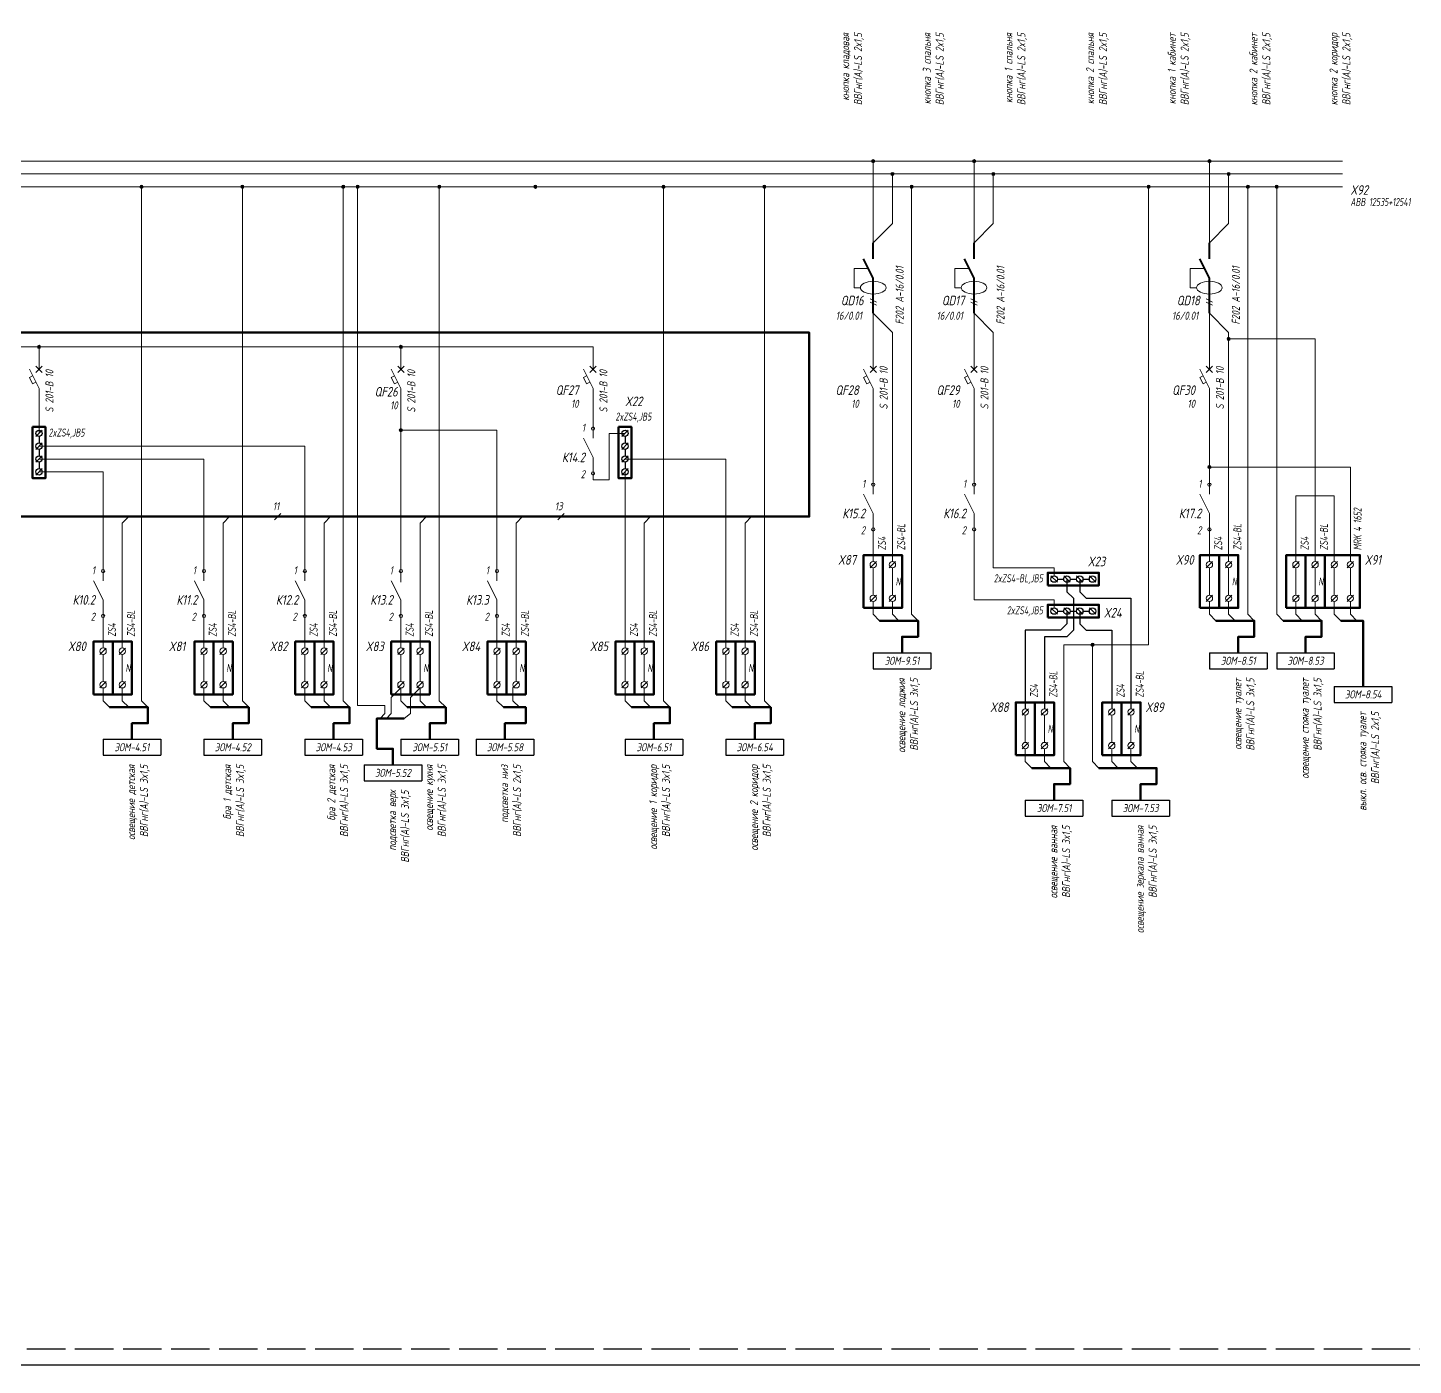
# Model space of a CAD drawing. Header units: millimetres. Extents: x 1708 to 7974, y -337 to 1827.
# Drawn here: x 4008 to 4440.7, y 663 to 1080.7 of the extents above; entities that cross this region are included whole.
import ezdxf
from ezdxf.enums import TextEntityAlignment as Align

# ---------------------------------------------------------------- set-up
doc = ezdxf.new("R2010")
doc.units = ezdxf.units.MM
doc.linetypes.add('ACAD_ISO02W100', pattern=[15, 12, -3])
doc.layers.add('noprint', color=2, linetype='Continuous', plot=False)
doc.styles.add('ГОСТ-ISOCPEUR', font='isocpeui.ttf', dxfattribs={"width": 0.8})

# ---------------------------------------------------------------- blocks, each defined once
blk = doc.blocks.new('*T33')
at = {"color": 0, "lineweight": -2}
for p, q in [((0, 0), (18, 0)), ((0, 0), (0, -5)), ((18, 0), (18, -5)), ((0, -5), (18, -5))]:
    blk.add_line(p, q, dxfattribs=at)
at = {"color": 0, "insert": (9, -2.5), "char_height": 2.5, "width": 17, "attachment_point": 5, "style": 'ГОСТ-ISOCPEUR'}
blk.add_mtext('{ЭОМ-4.51}', dxfattribs=at)
blk = doc.blocks.new('*T34')
at = {"color": 0, "lineweight": -2}
for p, q in [((0, 0), (18, 0)), ((0, 0), (0, -5)), ((18, 0), (18, -5)), ((0, -5), (18, -5))]:
    blk.add_line(p, q, dxfattribs=at)
at = {"color": 0, "insert": (9, -2.5), "char_height": 2.5, "width": 17, "attachment_point": 5, "style": 'ГОСТ-ISOCPEUR'}
blk.add_mtext('{ЭОМ-4.52}', dxfattribs=at)
blk = doc.blocks.new('*T35')
at = {"color": 0, "lineweight": -2}
for p, q in [((0, 0), (18, 0)), ((0, 0), (0, -5)), ((18, 0), (18, -5)), ((0, -5), (18, -5))]:
    blk.add_line(p, q, dxfattribs=at)
at = {"color": 0, "insert": (9, -2.5), "char_height": 2.5, "width": 17, "attachment_point": 5, "style": 'ГОСТ-ISOCPEUR'}
blk.add_mtext('{ЭОМ-4.53}', dxfattribs=at)
blk = doc.blocks.new('*T39')
at = {"color": 0, "lineweight": -2}
for p, q in [((0, 0), (18, 0)), ((0, 0), (0, -5)), ((18, 0), (18, -5)), ((0, -5), (18, -5))]:
    blk.add_line(p, q, dxfattribs=at)
at = {"color": 0, "insert": (9, -2.5), "char_height": 2.5, "width": 17, "attachment_point": 5, "style": 'ГОСТ-ISOCPEUR'}
blk.add_mtext('{ЭОМ-5.51}', dxfattribs=at)
blk = doc.blocks.new('*T40')
at = {"color": 0, "linetype": 'ByBlock', "lineweight": -2, "transparency": 16777216}
for p, q in [((0, 0), (18, 0)), ((0, 0), (0, -5)), ((18, 0), (18, -5)), ((0, -5), (18, -5))]:
    blk.add_line(p, q, dxfattribs=at)
at = {"color": 0, "transparency": 16777216, "insert": (9, -2.5), "char_height": 2.5, "width": 17, "attachment_point": 5, "style": 'ГОСТ-ISOCPEUR'}
blk.add_mtext('{ЭОМ-5.52}', dxfattribs=at)
blk = doc.blocks.new('*T41')
at = {"color": 0, "lineweight": -2}
for p, q in [((0, 0), (18, 0)), ((0, 0), (0, -5)), ((18, 0), (18, -5)), ((0, -5), (18, -5))]:
    blk.add_line(p, q, dxfattribs=at)
at = {"color": 0, "insert": (9, -2.5), "char_height": 2.5, "width": 17, "attachment_point": 5, "style": 'ГОСТ-ISOCPEUR'}
blk.add_mtext('{ЭОМ-6.51}', dxfattribs=at)
blk = doc.blocks.new('*T42')
at = {"color": 0, "lineweight": -2}
for p, q in [((0, 0), (18, 0)), ((0, 0), (0, -5)), ((18, 0), (18, -5)), ((0, -5), (18, -5))]:
    blk.add_line(p, q, dxfattribs=at)
at = {"color": 0, "insert": (9, -2.5), "char_height": 2.5, "width": 17, "attachment_point": 5, "style": 'ГОСТ-ISOCPEUR'}
blk.add_mtext('{ЭОМ-6.54}', dxfattribs=at)
blk = doc.blocks.new('*T53')
at = {"color": 0, "lineweight": -2}
for p, q in [((0, 0), (18, 0)), ((0, 0), (0, -5)), ((18, 0), (18, -5)), ((0, -5), (18, -5))]:
    blk.add_line(p, q, dxfattribs=at)
at = {"color": 0, "insert": (9, -2.5), "char_height": 2.5, "width": 17, "attachment_point": 5, "style": 'ГОСТ-ISOCPEUR'}
blk.add_mtext('{ЭОМ-7.51}', dxfattribs=at)
blk = doc.blocks.new('*T54')
at = {"color": 0, "linetype": 'ByBlock', "lineweight": -2, "transparency": 16777216}
for p, q in [((0, 0), (18, 0)), ((0, 0), (0, -5)), ((18, 0), (18, -5)), ((0, -5), (18, -5))]:
    blk.add_line(p, q, dxfattribs=at)
at = {"color": 0, "transparency": 16777216, "insert": (9, -2.5), "char_height": 2.5, "width": 17, "attachment_point": 5, "style": 'ГОСТ-ISOCPEUR'}
blk.add_mtext('ЭОМ-7.53', dxfattribs=at)
blk = doc.blocks.new('*T55')
at = {"color": 0, "lineweight": -2}
for p, q in [((0, 0), (18, 0)), ((0, 0), (0, -5)), ((18, 0), (18, -5)), ((0, -5), (18, -5))]:
    blk.add_line(p, q, dxfattribs=at)
at = {"color": 0, "insert": (9, -2.5), "char_height": 2.5, "width": 17, "attachment_point": 5, "style": 'ГОСТ-ISOCPEUR'}
blk.add_mtext('{ЭОМ-8.54}', dxfattribs=at)
blk = doc.blocks.new('*T56')
at = {"color": 0, "lineweight": -2}
for p, q in [((0, 0), (18, 0)), ((0, 0), (0, -5)), ((18, 0), (18, -5)), ((0, -5), (18, -5))]:
    blk.add_line(p, q, dxfattribs=at)
at = {"color": 0, "insert": (9, -2.5), "char_height": 2.5, "width": 17, "attachment_point": 5, "style": 'ГОСТ-ISOCPEUR'}
blk.add_mtext('{ЭОМ-9.51}', dxfattribs=at)
blk = doc.blocks.new('клемма проходная 2хур.')
at = {"color": 0, "lineweight": 13}
for p, q in [((2, 12.5), (3.98, 14.48)), ((7, 12.5), (8.98, 14.48)), ((3, 12.5), (3, 4)), ((8, 12.5), (8, 4)), ((2, 2), (3.98, 3.98)), ((7, 2), (8.98, 3.98))]:
    blk.add_line(p, q, dxfattribs=at)
at = {"color": 0, "lineweight": 70}
blk.add_lwpolyline([(0, 0), (0, 16.5), (11, 16.5), (11, 0)], close=True, dxfattribs=at)
at = {"color": 0, "lineweight": 13}
for centre in [(3, 13.5), (8, 13.5), (3, 3), (8, 3)]:
    blk.add_circle(centre, 1, dxfattribs=at)
blk = doc.blocks.new('*T62')
at = {"color": 0, "lineweight": -2}
for p, q in [((0, 0), (18, 0)), ((0, 0), (0, -5)), ((18, 0), (18, -5)), ((0, -5), (18, -5))]:
    blk.add_line(p, q, dxfattribs=at)
at = {"color": 0, "insert": (9, -2.5), "char_height": 2.5, "width": 17, "attachment_point": 5, "style": 'ГОСТ-ISOCPEUR'}
blk.add_mtext('{ЭОМ-8.51}', dxfattribs=at)
blk = doc.blocks.new('*T63')
at = {"color": 0, "lineweight": -2}
for p, q in [((0, 0), (18, 0)), ((0, 0), (0, -5)), ((18, 0), (18, -5)), ((0, -5), (18, -5))]:
    blk.add_line(p, q, dxfattribs=at)
at = {"color": 0, "insert": (9, -2.5), "char_height": 2.5, "width": 17, "attachment_point": 5, "style": 'ГОСТ-ISOCPEUR'}
blk.add_mtext('{ЭОМ-8.53}', dxfattribs=at)
blk = doc.blocks.new('клемма проходная')
at = {"color": 0, "lineweight": 13}
for p, q in [((2, 12.5), (3.98, 14.48)), ((3, 12.5), (3, 4)), ((2, 2), (3.98, 3.98))]:
    blk.add_line(p, q, dxfattribs=at)
at = {"color": 0, "lineweight": 70}
blk.add_lwpolyline([(0, 0), (0, 16.5), (6, 16.5), (6, 0)], close=True, dxfattribs=at)
at = {"color": 0, "lineweight": 13}
for centre in [(3, 13.5), (3, 3)]:
    blk.add_circle(centre, 1, dxfattribs=at)
blk = doc.blocks.new('клемма проходная N')
at = {"color": 0, "lineweight": 13}
for p, q in [((2, 12.5), (3.98, 14.48)), ((3, 12.5), (3, 4)), ((2, 2), (3.98, 3.98))]:
    blk.add_line(p, q, dxfattribs=at)
at = {"color": 0, "lineweight": 70}
blk.add_lwpolyline([(0, 0), (0, 16.5), (6, 16.5), (6, 0)], close=True, dxfattribs=at)
at = {"color": 0, "lineweight": 13}
for centre in [(3, 13.5), (3, 3)]:
    blk.add_circle(centre, 1, dxfattribs=at)
at = {"lineweight": 13, "style": 'ГОСТ-ISOCPEUR', "width": 0.6}
blk.add_text('N', height=2.5, dxfattribs=at).set_placement((4, 7))
blk = doc.blocks.new('*T65')
at = {"color": 0, "linetype": 'ByBlock', "lineweight": -2, "transparency": 16777216}
for p, q in [((0, 0), (18, 0)), ((0, 0), (0, -5)), ((18, 0), (18, -5)), ((0, -5), (18, -5))]:
    blk.add_line(p, q, dxfattribs=at)
at = {"color": 0, "transparency": 16777216, "insert": (9, -2.5), "char_height": 2.5, "width": 17, "attachment_point": 5, "style": 'ГОСТ-ISOCPEUR'}
blk.add_mtext('{ЭОМ-5.58}', dxfattribs=at)
blk = doc.blocks.new('УЗО двухполюсное')
at = {"lineweight": 40}
for p, q in [((0, 17), (0, 22)), ((0, 11), (-3, 17)), ((0, 0), (0, 11))]:
    blk.add_line(p, q, dxfattribs=at)
at = {"lineweight": 13}
for p, q in [((-1, 4.5), (1, 3.5)), ((-1, 3.5), (1, 2.5))]:
    blk.add_line(p, q, dxfattribs=at)
blk.add_lwpolyline([(-4, 8), (-6, 8), (-6, 14), (-1.5, 14)], dxfattribs=at)
blk.add_ellipse((0, 8), major_axis=(-4, 0), ratio=0.5, dxfattribs=at)
blk = doc.blocks.new('автомат однополюс')
at = {"lineweight": 13}
for p, q in [((0, 11), (0, 16)), ((0, 5), (-3, 11)), ((-3, 8.5), (-2, 9)), ((-1, 12), (1, 10)), ((1, 12), (-1, 10)), ((-3, 8.5), (-2, 6.5)), ((-2, 6.5), (-1, 7)), ((0, -1), (0, 5))]:
    blk.add_line(p, q, dxfattribs=at)
blk = doc.blocks.new('клемма на 4')
for p, q in [((3, 27), (1, 25)), ((3, 23), (1, 21)), ((2, 25), (2, 23)), ((3, 19), (1, 17)), ((2, 21), (2, 19)), ((3, 15), (1, 13)), ((2, 17), (2, 15))]:
    blk.add_line(p, q)
at = {"lineweight": 70}
blk.add_lwpolyline([(0, 28), (4, 28), (4, 12), (0, 12)], close=True, dxfattribs=at)
for centre in [(2, 26), (2, 22), (2, 18), (2, 14)]:
    blk.add_circle(centre, 1)

msp = doc.modelspace()

# ---------------------------------------------------------------- hatches: boundary and pattern name
at = {"lineweight": 13}
h = msp.add_hatch(color=256, dxfattribs=at)
edge = h.paths.add_edge_path()
edge.add_arc((4272, 1039), 0.5, 0, 360)
h = msp.add_hatch(color=256, dxfattribs=at)
edge = h.paths.add_edge_path()
edge.add_arc((4303.5, 1039), 0.5, 0, 360)
h = msp.add_hatch(color=256, dxfattribs=at)
edge = h.paths.add_edge_path()
edge.add_arc((4377, 1039), 0.5, 0, 360)
h = msp.add_hatch(color=256, dxfattribs=at)
edge = h.paths.add_edge_path()
edge.add_arc((4278, 1035), 0.5, 0, 360)
h = msp.add_hatch(color=256, dxfattribs=at)
edge = h.paths.add_edge_path()
edge.add_arc((4309.5, 1035), 0.5, 0, 360)
h = msp.add_hatch(color=256, dxfattribs=at)
edge = h.paths.add_edge_path()
edge.add_arc((4383, 1035), 0.5, 0, 360)
h = msp.add_hatch(color=256, dxfattribs=at)
edge = h.paths.add_edge_path()
edge.add_arc((4043.5, 1031), 0.5, 0, 360)
h = msp.add_hatch(color=256, dxfattribs=at)
edge = h.paths.add_edge_path()
edge.add_arc((4075, 1031), 0.5, 0, 360)
h = msp.add_hatch(color=256, dxfattribs=at)
edge = h.paths.add_edge_path()
edge.add_arc((4106.5, 1031), 0.5, 0, 360)
h = msp.add_hatch(color=256, dxfattribs=at)
edge = h.paths.add_edge_path()
edge.add_arc((4111, 1031), 0.5, 0, 360)
h = msp.add_hatch(color=256, dxfattribs=at)
edge = h.paths.add_edge_path()
edge.add_arc((4136.5, 1031), 0.5, 0, 360)
h = msp.add_hatch(color=256, dxfattribs=at)
edge = h.paths.add_edge_path()
edge.add_arc((4166.5, 1031), 0.5, 0, 360)
h = msp.add_hatch(color=256, dxfattribs=at)
edge = h.paths.add_edge_path()
edge.add_arc((4206.5, 1031), 0.5, 0, 360)
h = msp.add_hatch(color=256, dxfattribs=at)
edge = h.paths.add_edge_path()
edge.add_arc((4238, 1031), 0.5, 0, 360)
h = msp.add_hatch(color=256, dxfattribs=at)
edge = h.paths.add_edge_path()
edge.add_arc((4284, 1031), 0.5, 0, 360)
h = msp.add_hatch(color=256, dxfattribs=at)
edge = h.paths.add_edge_path()
edge.add_arc((4358, 1031), 0.5, 0, 360)
h = msp.add_hatch(color=256, dxfattribs=at)
edge = h.paths.add_edge_path()
edge.add_arc((4389, 1031), 0.5, 0, 360)
h = msp.add_hatch(color=256, dxfattribs=at)
edge = h.paths.add_edge_path()
edge.add_arc((4398, 1031), 0.5, 0, 360)
h = msp.add_hatch(color=256, dxfattribs=at)
edge = h.paths.add_edge_path()
edge.add_arc((4383, 983.5), 0.5, 0, 360)
h = msp.add_hatch(color=256, dxfattribs=at)
edge = h.paths.add_edge_path()
edge.add_arc((4011.5, 981), 0.5, 0, 360)
h = msp.add_hatch(color=256, dxfattribs=at)
edge = h.paths.add_edge_path()
edge.add_arc((4124.5, 981), 0.5, 0, 360)
h = msp.add_hatch(color=256, dxfattribs=at)
edge = h.paths.add_edge_path()
edge.add_arc((4124.5, 955), 0.5, 0, 360)
h = msp.add_hatch(color=256, dxfattribs=at)
edge = h.paths.add_edge_path()
edge.add_arc((4377, 943.5), 0.5, 0, 360)
h = msp.add_hatch(color=256, dxfattribs=at)
edge = h.paths.add_edge_path()
edge.add_arc((4340.5, 888), 0.5, 0, 360)

# ---------------------------------------------------------------- linework, layer by layer
for p, q in [((3709, 1039), (4418.5, 1039)), ((3709, 1035), (4418.5, 1035)), ((3709, 1031), (4418.5, 1031)), ((4358, 888), (4358, 1031)), ((4011.5, 962), (4011.5, 954)), ((4124.5, 962), (4124.5, 907.5)), ((4184.5, 962), (4184.5, 952.5)), ((4272, 962), (4272, 935)), ((4303.5, 962), (4303.5, 935)), ((4377, 962), (4377, 935)), ((4184.5, 946.5), (4181.5, 952.5)), ((4194.5, 942), (4194.5, 887)), ((4272, 929), (4269, 935)), ((4303.5, 929), (4300.5, 935)), ((4377, 929), (4374, 935)), ((4272, 929), (4272, 914)), ((4303.5, 929), (4303.5, 914)), ((4377, 929), (4377, 914)), ((4031.5, 902), (4028.5, 908)), ((4063, 902), (4060, 908)), ((4094.5, 902), (4091.5, 908)), ((4124.5, 902), (4121.5, 908)), ((4154.5, 902), (4151.5, 908)), ((4031.5, 902), (4031.5, 887)), ((4063, 902), (4063, 887)), ((4094.5, 902), (4094.5, 887)), ((4124.5, 902), (4124.5, 887)), ((4154.5, 902), (4154.5, 887)), ((4331.5, 888), (4358, 888))]:
    msp.add_line(p, q, dxfattribs=at)
for p, q in [((4085, 927), (4087, 929)), ((4173.5, 927), (4175.5, 929))]:
    msp.add_line(p, q)
for points in [[(4272, 1013.5), (4272, 1039)], [(4303.5, 1013.5), (4303.5, 1039)], [(4377, 1013.5), (4377, 1039)], [(4272, 1013.5), (4278, 1019.5), (4278, 1035)], [(4303.5, 1013.5), (4309.5, 1019.5), (4309.5, 1035)], [(4377, 1013.5), (4383, 1019.5), (4383, 1035)], [(4045.5, 868.5), (4043.5, 870.5), (4043.5, 1031)], [(4077, 868.5), (4075, 870.5), (4075, 1031)], [(4108.5, 868.5), (4106.5, 870.5), (4106.5, 1031)], [(4118, 865), (4119.5, 866.5), (4119.5, 869), (4111, 869), (4111, 1031)], [(4138.5, 868.5), (4136.5, 870.5), (4136.5, 1031)], [(4208.5, 868.5), (4206.5, 870.5), (4206.5, 1031)], [(4240, 868.5), (4238, 870.5), (4238, 1031)], [(4284, 1031), (4284, 897.5), (4286, 895.5)], [(4389, 1031), (4389, 897.5), (4391, 895.5)], [(4398, 1031), (4398, 897.5), (4400, 895.5)], [(4272, 991.5), (4272, 979)], [(4272, 991.5), (4278, 985.5), (4278, 914)], [(4303.5, 991.5), (4303.5, 979)], [(4303.5, 991.5), (4309.5, 985.5), (4309.5, 912), (4328.5, 912), (4328.5, 909.5)], [(4377, 991.5), (4377, 979)], [(4377, 991.5), (4383, 985.5), (4383, 914)], [(4410, 914), (4410, 983.5), (4383, 983.5)], [(4011.5, 979), (4011.5, 981), (3898.5, 981)], [(4124.5, 979), (4124.5, 981), (4011.5, 981)], [(4184.5, 979), (4184.5, 981), (4124.5, 981)], [(4124.5, 955), (4154.5, 955), (4154.5, 908)], [(4011.5, 950), (4094.5, 950), (4094.5, 908)], [(4011.5, 946), (4063, 946), (4063, 908)], [(4194.5, 946), (4226, 946), (4226, 887)], [(4421, 914), (4421, 943.5), (4377, 943.5)], [(4011.5, 942), (4031.5, 942), (4031.5, 908)], [(4416, 914), (4416, 934.5), (4404, 934.5), (4404, 914)], [(4037.5, 887), (4037.5, 926), (4039.5, 928)], [(4069, 887), (4069, 926), (4071, 928)], [(4100.5, 887), (4100.5, 926), (4102.5, 928)], [(4130.5, 887), (4130.5, 926), (4132.5, 928)], [(4160.5, 887), (4160.5, 926), (4162.5, 928)], [(4200.5, 887), (4200.5, 926), (4202.5, 928)], [(4232, 887), (4232, 926), (4234, 928)], [(4328.5, 899.5), (4328.5, 902), (4303.5, 902), (4303.5, 914)], [(4272, 901.5), (4272, 897.5), (4274, 895.5)], [(4278, 901.5), (4278, 897.5), (4280, 895.5)], [(4377, 901.5), (4377, 897.5), (4379, 895.5)], [(4383, 901.5), (4383, 897.5), (4385, 895.5)], [(4404, 901.5), (4404, 897.5), (4406, 895.5)], [(4410, 901.5), (4410, 897.5), (4412, 895.5)], [(4416, 901.5), (4416, 897.5), (4418, 895.5)], [(4421, 901.5), (4421, 897.5), (4423, 895.5)], [(4331.5, 888), (4331.5, 851.5), (4333.5, 849.5)], [(4031.5, 874.5), (4031.5, 870.5), (4033.5, 868.5)], [(4037.5, 874.5), (4037.5, 870.5), (4039.5, 868.5)], [(4063, 874.5), (4063, 870.5), (4065, 868.5)], [(4069, 874.5), (4069, 870.5), (4071, 868.5)], [(4094.5, 874.5), (4094.5, 870.5), (4096.5, 868.5)], [(4100.5, 874.5), (4100.5, 870.5), (4102.5, 868.5)], [(4124.5, 874.5), (4121.5, 871.5), (4121.5, 866.5), (4120, 865)], [(4124.5, 874.5), (4124.5, 870.5), (4126.5, 868.5)], [(4130.5, 874.5), (4127.5, 871.5), (4127.5, 866.5), (4125.5, 865)], [(4130.5, 874.5), (4130.5, 870.5), (4132.5, 868.5)], [(4154.5, 874.5), (4154.5, 870.5), (4156.5, 868.5)], [(4159.5, 874.5), (4159.5, 870.5), (4161.5, 868.5)], [(4194.5, 874.5), (4194.5, 870.5), (4196.5, 868.5)], [(4200.5, 874.5), (4200.5, 870.5), (4202.5, 868.5)], [(4226, 874.5), (4226, 870.5), (4228, 868.5)], [(4232, 874.5), (4232, 870.5), (4234, 868.5)], [(4319.5, 855.5), (4319.5, 851.5), (4321.5, 849.5)], [(4325.5, 855.5), (4325.5, 851.5), (4327.5, 849.5)], [(4346.5, 855.5), (4346.5, 851.5), (4348.5, 849.5)], [(4352.5, 855.5), (4352.5, 851.5), (4354.5, 849.5)]]:
    msp.add_lwpolyline(points, dxfattribs=at)
at = {"lineweight": 50, "flags": 128}
for points in [[(3782, 928), (4252, 928), (4252, 985.5), (3747, 985.5)], [(4274, 895.5), (4286, 895.5), (4286, 890.5), (4281, 890.5), (4281, 885.5)], [(4379, 895.5), (4391, 895.5), (4391, 890.5), (4386, 890.5), (4386, 885.5)], [(4400, 895.5), (4412, 895.5), (4412, 890.5), (4407, 890.5), (4407, 885.5)], [(4418, 895.5), (4425, 895.5), (4425, 875)], [(4033.5, 868.5), (4045.5, 868.5), (4045.5, 863.5), (4040.5, 863.5), (4040.5, 858.5)], [(4065, 868.5), (4077, 868.5), (4077, 863.5), (4072, 863.5), (4072, 858.5)], [(4096.5, 868.5), (4108.5, 868.5), (4108.5, 863.5), (4103.5, 863.5), (4103.5, 858.5)], [(4126.5, 868.5), (4138.5, 868.5), (4138.5, 863.5), (4133.5, 863.5), (4133.5, 858.5)], [(4156.5, 868.5), (4163.5, 868.5), (4163.5, 863.5), (4157, 863.5), (4157, 858.5)], [(4196.5, 868.5), (4208.5, 868.5), (4208.5, 863.5), (4203.5, 863.5), (4203.5, 858.5)], [(4228, 868.5), (4240, 868.5), (4240, 863.5), (4235, 863.5), (4235, 858.5)], [(4125.5, 865), (4117, 865), (4117, 855.5), (4122, 855.5), (4122, 850.5)], [(4321.5, 849.5), (4333.5, 849.5), (4333.5, 844.5), (4328.5, 844.5), (4328.5, 839.5)], [(4342.5, 849.5), (4360.5, 849.5), (4360.5, 844.5), (4355.5, 844.5), (4355.5, 839.5)]]:
    msp.add_lwpolyline(points, dxfattribs=at)
at = {"lineweight": 13, "flags": 128}
for points in [[(4184.5, 946.5), (4184.5, 939.5), (4189.5, 939.5), (4189.5, 954), (4194.5, 954)], [(4342.5, 849.5), (4340.5, 851.5), (4340.5, 888)]]:
    msp.add_lwpolyline(points, dxfattribs=at)
for points in [[(4332.5, 908.5), (4332.5, 904.5), (4334.5, 902.5), (4334.5, 892.5), (4332.5, 890.5), (4325.5, 890.5), (4325.5, 868)], [(4336.5, 908.5), (4336.5, 904.5), (4338.5, 902.5), (4352.5, 902.5), (4352.5, 868)], [(4332.5, 898.5), (4332.5, 894.5), (4330.5, 892.5), (4319.5, 892.5), (4319.5, 868)], [(4336.5, 898.5), (4336.5, 894.5), (4338.5, 892.5), (4346.5, 892.5), (4346.5, 868)]]:
    msp.add_lwpolyline(points)
at = {"lineweight": 13}
for centre in [(4272, 1039), (4303.5, 1039), (4377, 1039), (4278, 1035), (4309.5, 1035), (4383, 1035), (4043.5, 1031), (4075, 1031), (4106.5, 1031), (4111, 1031), (4136.5, 1031), (4166.5, 1031), (4206.5, 1031), (4238, 1031), (4284, 1031), (4358, 1031), (4389, 1031), (4398, 1031), (4383, 983.5), (4011.5, 981), (4124.5, 981), (4124.5, 955), (4184.5, 955.5), (4377, 943.5), (4184.5, 941.5), (4272, 938), (4303.5, 938), (4377, 938), (4272, 924), (4303.5, 924), (4377, 924), (4031.5, 911), (4063, 911), (4094.5, 911), (4124.5, 911), (4154.5, 911), (4031.5, 897), (4063, 897), (4094.5, 897), (4124.5, 897), (4154.5, 897), (4340.5, 888)]:
    msp.add_circle(centre, 0.5, dxfattribs=at)
at = {"layer": 'noprint'}
msp.add_lwpolyline([(3698, 1473.16), (4814.72, 1473.16), (4814.72, 1466.16), (4824.72, 1466.16), (4824.72, 718), (4639.72, 718), (4639.72, 663), (3698, 663)], close=True, dxfattribs=at)
at = {"layer": 'noprint', "linetype": 'ACAD_ISO02W100'}
msp.add_lwpolyline([(3703, 1468.16), (4809.72, 1468.16), (4809.72, 1461.16), (4819.72, 1461.16), (4819.72, 723), (4634.72, 723), (4634.72, 668), (3703, 668)], close=True, dxfattribs=at)

# ---------------------------------------------------------------- block references
for name, p in [('УЗО двухполюсное', (4272, 991.5)), ('УЗО двухполюсное', (4303.5, 991.5)), ('УЗО двухполюсное', (4377, 991.5)), ('автомат однополюс', (4011.5, 963)), ('автомат однополюс', (4124.5, 963)), ('автомат однополюс', (4184.5, 963)), ('автомат однополюс', (4272, 963)), ('автомат однополюс', (4303.5, 963)), ('автомат однополюс', (4377, 963)), ('клемма на 4', (4009.5, 928)), ('клемма на 4', (4192.5, 928)), ('клемма проходная', (4269, 899.5)), ('клемма проходная N', (4275, 899.5)), ('клемма проходная', (4374, 899.5)), ('клемма проходная N', (4380, 899.5)), ('клемма проходная', (4401, 899.5)), ('клемма проходная N', (4407, 899.5)), ('клемма проходная 2хур.', (4413, 899.5)), ('клемма проходная', (4028.5, 872.5)), ('клемма проходная N', (4034.5, 872.5)), ('клемма проходная', (4060, 872.5)), ('клемма проходная N', (4066, 872.5)), ('клемма проходная', (4091.5, 872.5)), ('клемма проходная N', (4097.5, 872.5)), ('клемма проходная', (4121.5, 872.5)), ('клемма проходная N', (4127.5, 872.5)), ('клемма проходная', (4151.5, 872.5)), ('клемма проходная N', (4157.5, 872.5)), ('клемма проходная', (4191.5, 872.5)), ('клемма проходная N', (4197.5, 872.5)), ('клемма проходная', (4223, 872.5)), ('клемма проходная N', (4229, 872.5)), ('*T56', (4272, 885.5)), ('*T62', (4377, 885.5)), ('*T63', (4398, 885.5)), ('*T55', (4416, 875)), ('клемма проходная', (4316.5, 853.5)), ('клемма проходная N', (4322.5, 853.5)), ('клемма проходная', (4343.5, 853.5)), ('клемма проходная N', (4349.5, 853.5)), ('*T33', (4031.5, 858.5)), ('*T34', (4063, 858.5)), ('*T35', (4094.5, 858.5)), ('*T39', (4124.5, 858.5)), ('*T65', (4148, 858.5)), ('*T41', (4194.5, 858.5)), ('*T42', (4226, 858.5)), ('*T40', (4113, 850.5)), ('*T53', (4319.5, 839.5)), ('*T54', (4346.5, 839.5))]:
    msp.add_blockref(name, p)
at = {"rotation": 90}
for p in [(4354.5, 906.5), (4354.5, 896.5)]:
    msp.add_blockref('клемма на 4', p, dxfattribs=at)

# ---------------------------------------------------------------- texts
at = {"lineweight": 13, "style": 'ГОСТ-ISOCPEUR', "width": 0.8}
for s, p in [('кнопка кладовая', (4264.5, 1079)), ('ВВГнг(А)-LS 2x1,5', (4268.5, 1079)), ('кнопка 3 спальня', (4290, 1079)), ('ВВГнг(А)-LS 2x1,5', (4294, 1079)), ('кнопка 1 спальня', (4315.5, 1079)), ('ВВГнг(А)-LS 2x1,5', (4319.5, 1079)), ('кнопка 2 спальня', (4341, 1079)), ('ВВГнг(А)-LS 2x1,5', (4345, 1079)), ('кнопка 1 кабинет', (4366.5, 1079)), ('ВВГнг(А)-LS 2x1,5', (4370.5, 1079)), ('кнопка 2 кабинет', (4392, 1079)), ('ВВГнг(А)-LS 2x1,5', (4396, 1079)), ('кнопка 2 коридор', (4417, 1079)), ('ВВГнг(А)-LS 2x1,5', (4421, 1079)), ('освещение лоджия', (4282, 877.5)), ('ВВГнг(А)-LS 3x1,5', (4286, 877.5)), ('освещение туалет', (4387, 877.5)), ('ВВГнг(А)-LS 3x1,5', (4391, 877.5)), ('освещение стояка туалет', (4408, 877.5)), ('ВВГнг(А)-LS 3x1,5', (4412, 877.5)), ('выкл. осв. стояка туалет', (4426, 867)), ('ВВГнг(А)-LS 2x1,5', (4430, 867)), ('освещение детская', (4041.5, 850.5)), ('ВВГнг(А)-LS 3x1,5', (4045.5, 850.5)), ('бра 1 детская', (4071.5, 850.5)), ('ВВГнг(А)-LS 3x1,5', (4075.5, 850.5)), ('бра 2 детская', (4104, 850.5)), ('ВВГнг(А)-LS 3x1,5', (4108, 850.5)), ('освещение кухня', (4134.5, 850.5)), ('ВВГнг(А)-LS 3x1,5', (4138.5, 850.5)), ('подсветка низ', (4158, 850.5)), ('ВВГнг(А)-LS 2x1,5', (4162, 850.5)), ('освещение 1 коридор', (4204.5, 850.5)), ('ВВГнг(А)-LS 3x1,5', (4208.5, 850.5)), ('освещение 2 коридор', (4236, 850.5)), ('ВВГнг(А)-LS 3x1,5', (4240, 850.5)), ('подсветка верх', (4123, 842.5)), ('ВВГнг(А)-LS 3x1,5', (4127, 842.5)), ('освещение ванная', (4329.5, 831.5)), ('ВВГнг(А)-LS 3x1,5', (4333.5, 831.5)), ('освещение зеркала ванная', (4356.5, 831.5)), ('ВВГнг(А)-LS 3x1,5', (4360.5, 831.5))]:
    msp.add_text(s, height=2.5, rotation=90, dxfattribs=at).set_placement(p, align=Align.RIGHT)
at = {"style": 'ГОСТ-ISOCPEUR'}
for s, height, width, p in [('X92', 3, 0.8, (4421, 1028.5)), ('ABB 12535+12541', 2.5, 0.6, (4421, 1025)), ('X22', 3, 0.8, (4194.5, 962.5)), ('2xZS4,JB5', 2.5, 0.6, (4191.5, 958)), ('2xZS4,JB5', 2.5, 0.6, (4014.5, 953)), ('X87', 3, 0.8, (4261, 913)), ('X23', 3, 0.8, (4339, 912.5)), ('X90', 3, 0.8, (4366.5, 913)), ('X91', 3, 0.8, (4425.5, 913)), ('X24', 3, 0.8, (4344, 896.5)), ('X80', 3, 0.8, (4020.5, 886)), ('X81', 3, 0.8, (4052, 886)), ('X82', 3, 0.8, (4083.5, 886)), ('X83', 3, 0.8, (4113.5, 886)), ('X84', 3, 0.8, (4143.5, 886)), ('X85', 3, 0.8, (4183.5, 886)), ('X86', 3, 0.8, (4215, 886)), ('X88', 3, 0.8, (4308.5, 867)), ('X89', 3, 0.8, (4357, 867))]:
    msp.add_text(s, height=height, dxfattribs=dict(at, width=width)).set_placement(p)
for s, width, p in [('F202 A-16/0.01', 0.8, (4281.5, 988)), ('F202 A-16/0.01', 0.8, (4313, 988)), ('F202 A-16/0.01', 0.8, (4386.5, 988)), ('S 201-B 10', 0.8, (4016, 960.5)), ('S 201-B 10', 0.8, (4129, 960.5)), ('S 201-B 10', 0.8, (4189, 960.5)), ('S 201-B 10', 0.8, (4276.5, 961.5)), ('S 201-B 10', 0.8, (4308, 961.5)), ('S 201-B 10', 0.8, (4381.5, 961.5)), ('MRK 4 1652', 0.6, (4424.5, 917.5)), ('ZS4-BL', 0.6, (4282, 917.5)), ('ZS4-BL', 0.6, (4387, 917.5)), ('ZS4-BL', 0.6, (4414, 917.5)), ('ZS4', 0.6, (4276, 917.5)), ('ZS4', 0.6, (4381, 917.5)), ('ZS4', 0.6, (4408, 917.5)), ('ZS4-BL', 0.6, (4041.5, 890.5)), ('ZS4-BL', 0.6, (4073, 890.5)), ('ZS4-BL', 0.6, (4104.5, 890.5)), ('ZS4-BL', 0.6, (4134.5, 890.5)), ('ZS4-BL', 0.6, (4164.5, 890.5)), ('ZS4-BL', 0.6, (4204.5, 890.5)), ('ZS4-BL', 0.6, (4236, 890.5)), ('ZS4', 0.6, (4035.5, 890.5)), ('ZS4', 0.6, (4067, 890.5)), ('ZS4', 0.6, (4098.5, 890.5)), ('ZS4', 0.6, (4128.5, 890.5)), ('ZS4', 0.6, (4158.5, 890.5)), ('ZS4', 0.6, (4198.5, 890.5)), ('ZS4', 0.6, (4230, 890.5)), ('ZS4', 0.6, (4323.5, 871.5)), ('ZS4-BL', 0.6, (4329.5, 871.5)), ('ZS4', 0.6, (4350.5, 871.5)), ('ZS4-BL', 0.6, (4356.5, 871.5))]:
    msp.add_text(s, height=2.5, rotation=90, dxfattribs=dict(at, width=width)).set_placement(p)
for s, height, width, p in [('QD16', 3, 0.8, (4269, 994)), ('QD17', 3, 0.8, (4300.5, 994)), ('QD18', 3, 0.8, (4374, 994)), ('16/0.01', 2.5, 0.8, (4268.5, 989.5)), ('16/0.01', 2.5, 0.8, (4300, 989.5)), ('16/0.01', 2.5, 0.8, (4373.5, 989.5)), ('QF26', 3, 0.8, (4123.5, 965.5)), ('QF27', 3, 0.8, (4180, 966)), ('QF28', 3, 0.8, (4267.5, 966)), ('QF29', 3, 0.8, (4299, 966)), ('QF30', 3, 0.8, (4372.5, 966)), ('10', 2.5, 0.8, (4123.5, 961.5)), ('10', 2.5, 0.8, (4180, 962)), ('10', 2.5, 0.8, (4267.5, 962)), ('10', 2.5, 0.8, (4299, 962)), ('10', 2.5, 0.8, (4372.5, 962)), ('1', 2.5, 0.8, (4182, 954.5)), ('К14.2', 3, 0.8, (4182, 945)), ('2', 2.5, 0.8, (4182, 940)), ('1', 2.5, 0.8, (4269.5, 937)), ('1', 2.5, 0.8, (4301, 937)), ('1', 2.5, 0.8, (4374.5, 937)), ('11', 2.5, 0.8, (4086.5, 930)), ('13', 2.5, 0.8, (4175, 930)), ('К15.2', 3, 0.8, (4269.5, 927.5)), ('К16.2', 3, 0.8, (4301, 927.5)), ('К17.2', 3, 0.8, (4374.5, 927.5)), ('2', 2.5, 0.8, (4269.5, 922.5)), ('2', 2.5, 0.8, (4301, 922.5)), ('2', 2.5, 0.8, (4374.5, 922.5)), ('1', 2.5, 0.8, (4029, 910)), ('1', 2.5, 0.8, (4060.5, 910)), ('1', 2.5, 0.8, (4092, 910)), ('1', 2.5, 0.8, (4122, 910)), ('1', 2.5, 0.8, (4152, 910)), ('2xZS4-BL,JB5', 2.5, 0.6, (4325, 907.5)), ('К10.2', 3, 0.8, (4029, 900.5)), ('К11.2', 3, 0.8, (4061, 900.5)), ('К12.2', 3, 0.8, (4092.5, 900.5)), ('К13.2', 3, 0.8, (4122, 900.5)), ('К13.3', 3, 0.8, (4152, 900.5)), ('2', 2.5, 0.8, (4029, 895.5)), ('2', 2.5, 0.8, (4060.5, 895.5)), ('2', 2.5, 0.8, (4092, 895.5)), ('2', 2.5, 0.8, (4122, 895.5)), ('2', 2.5, 0.8, (4152, 895.5)), ('2xZS4,JB5', 2.5, 0.6, (4325, 897.5))]:
    msp.add_text(s, height=height, dxfattribs=dict(at, width=width)).set_placement(p, align=Align.RIGHT)

doc.saveas('drawing.dxf')
